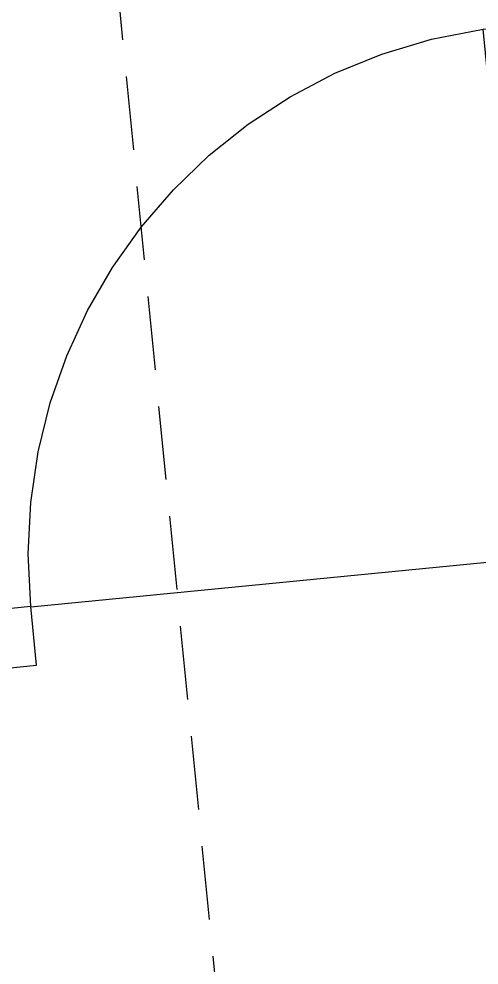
# Model space of a CAD drawing. Header units: millimetres. Extents: x -244126 to 368105, y -173968 to 259060.
# Drawn here: x -165911.926 to -165910.242, y 87852.68 to 87856.142 of the extents above; entities that cross this region are included whole.
import ezdxf
from ezdxf.xclip import XClip

# ---------------------------------------------------------------- set-up
doc = ezdxf.new("R2010")
doc.units = ezdxf.units.MM
doc.header["$MEASUREMENT"] = 0
doc.header["$XCLIPFRAME"] = 0
doc.linetypes.add('DASHED2', pattern=[0.375, 0.25, -0.125])
doc.linetypes.add('HIDDEN', pattern=[9.524999999999999, 6.35, -3.175])
for name, color, linetype in [('A03-WALL HATCH', 251, 'Continuous'), ('A04-PLAN', 1, 'Continuous'), ('A04-PLAN 04-DOOR 01', 2, 'Continuous'), ('A08-WC 01', 2, 'Continuous'), ('WALL', 2, 'Continuous')]:
    doc.layers.add(name, color=color, linetype=linetype)

# ---------------------------------------------------------------- blocks, each defined once
blk = doc.blocks.new('d90-flat-2-flat-13')
at = {"layer": 'A04-PLAN 04-DOOR 01'}
for points in [[(2.286425715425366e-09, -0.09999999999854478), (-0.04999999770920871, -0.1000000011417577), (-0.04999999999563443, -1.143212873694501e-09), (0, 0), (2.286425715425366e-09, -0.09999999999854478)], [(-0.950001382048911, -0.1000000217159831), (-1.000001382048183, -0.1000000228591959), (-1.00000138433461, -2.286065114885409e-08), (-0.9500013843353372, -2.171743827507658e-08), (-0.950001382048911, -0.1000000217159831)]]:
    blk.add_lwpolyline(points, dxfattribs=at)
blk.add_lwpolyline([(-0.04999997713137683, -1.000000001143213), (-0.04999999770920871, -0.1000000011417577), (-0.08999999771008182, -0.1000000020563279), (-0.08999997713224994, -1.000000002057783)], close=True, dxfattribs=at)
at = {"layer": 'A04-PLAN 04-DOOR 01', "color": 252, "linetype": 'HIDDEN'}
blk.add_arc((-0.04839888870101205, -0.09935755456783656), 0.9016027222559526, 180.0408280257356, 267.3553613823528, dxfattribs=at)
blk = doc.blocks.new('A$Cb154329e')
at = {"layer": 'A03-WALL HATCH'}
h = blk.add_hatch(dxfattribs=at)
h.set_pattern_fill('ANSI37', color=256, scale=0.25)
h.set_pattern_definition([(45, (-81.79331738757901, -52.23515354446135), (-0.02209708691207961, 0.02209708691207961), []), (135, (-81.79331738757901, -52.23515354446135), (-0.02209708691207961, -0.02209708691207961), [])])
edge = h.paths.add_edge_path()
edge.add_line((20.40142226842832, 12.95158103942251), (20.40142226842832, 13.00433428344763))
edge.add_arc((19.15928256795197, 16.66755367283762), 3.86808574495218, 282.6257047257694, 288.73098417133707, ccw=False)
edge.add_arc((16.70365160810923, 32.89186298641212), 20.26947967272558, 268.581327626964, 279.37303665744633, ccw=False)
edge.add_arc((16.21077084354415, 12.01763824466009), 0.6110237421777174, 90.83931823944624, 250.7313776549114)
edge.add_arc((20.82079767919751, 22.15444325140437), 11.74450227172822, 245.8143272805016, 267.9536339812313)
edge.add_line((20.40142226842832, 10.41743094522221), (20.40142226842832, 10.46745943690656))
edge.add_arc((20.82123631968584, 22.15361272240465), 11.69369156638703, 245.8123425830243, 267.9425878315174, ccw=False)
edge.add_arc((16.21077084353903, 12.01763824461828), 0.5610237421545792, 90.93774179051519, 251.20522543813541, ccw=False)
edge.add_arc((16.70365160771484, 32.89186298665033), 20.31947967299216, 268.5841671264625, 279.3768025153869)
edge.add_arc((19.1592862516217, 16.66755536070018), 3.918082061499379, 282.6036592374201, 288.4831978670996)
edge = h.paths.add_edge_path()
edge.add_line((20.40142226842832, 20.33077306222776), (20.40142226842832, 20.3835296819791))
edge.add_arc((19.15928625162157, 16.66755536070103), 3.918082061499812, 71.51680213290042, 77.37344776320002)
edge.add_arc((17.7014815481129, 10.3509734889642), 10.40065437154657, 77.14332945660298, 99.92284212921679)
edge.add_line((15.90922185243108, 20.59604140184819), (15.91940121841616, 20.54708839859813))
edge.add_arc((17.70142373912008, 10.35087435240225), 10.35076736962715, 77.13947321820609, 99.91362319208872, ccw=False)
edge.add_arc((19.15928256795197, 16.66755367283761), 3.868085744952325, 71.26901582866361, 77.36656343530387, ccw=False)
at = {"layer": 'A04-PLAN'}
blk.add_line((14.85002044658177, 14.91714468842838), (15.75162316730712, 14.91709257883485), dxfattribs=at)
at = {"layer": 'A04-PLAN', "color": 252, "linetype": 'DASHED2', "ltscale": 0.5}
blk.add_lwpolyline([(15.10000520537142, 21.47552535822615), (21.10005932685453, 20.41755393089261), (21.10005932685453, 13.91755337384529), (15.10000520537142, 12.85958194651175)], close=True, dxfattribs=at)
at = {"layer": 'A08-WC 01', "color": 251, "linetype": 'DASHED2', "ltscale": 0.5, "xscale": -1, "rotation": 179.9966898058631}
blk.add_blockref('d90-flat-2-flat-13', (15.80001631565392, 14.81773222819902), dxfattribs=at)
blk = doc.blocks.new('G$CE2FEF259')
at = {"layer": 'WALL', "color": 8, "rotation": 5.624329713739069}
blk.add_blockref('A$Cb154329e', (2335.50810046785, 911.4048977327766), dxfattribs=at)

msp = doc.modelspace()

# ---------------------------------------------------------------- block references
at = {"layer": 'WALL'}
ref = msp.add_blockref('G$CE2FEF259', (-170976.4656206129, 85853.65289265019), dxfattribs=dict(at, xscale=2.15622, yscale=2.15622, zscale=2.15622))
XClip(ref).set_block_clipping_path([(229.89170362055302, 427.7812507301569), (2596.170375071466, 1370.8402830809355)])

doc.saveas('drawing.dxf')
